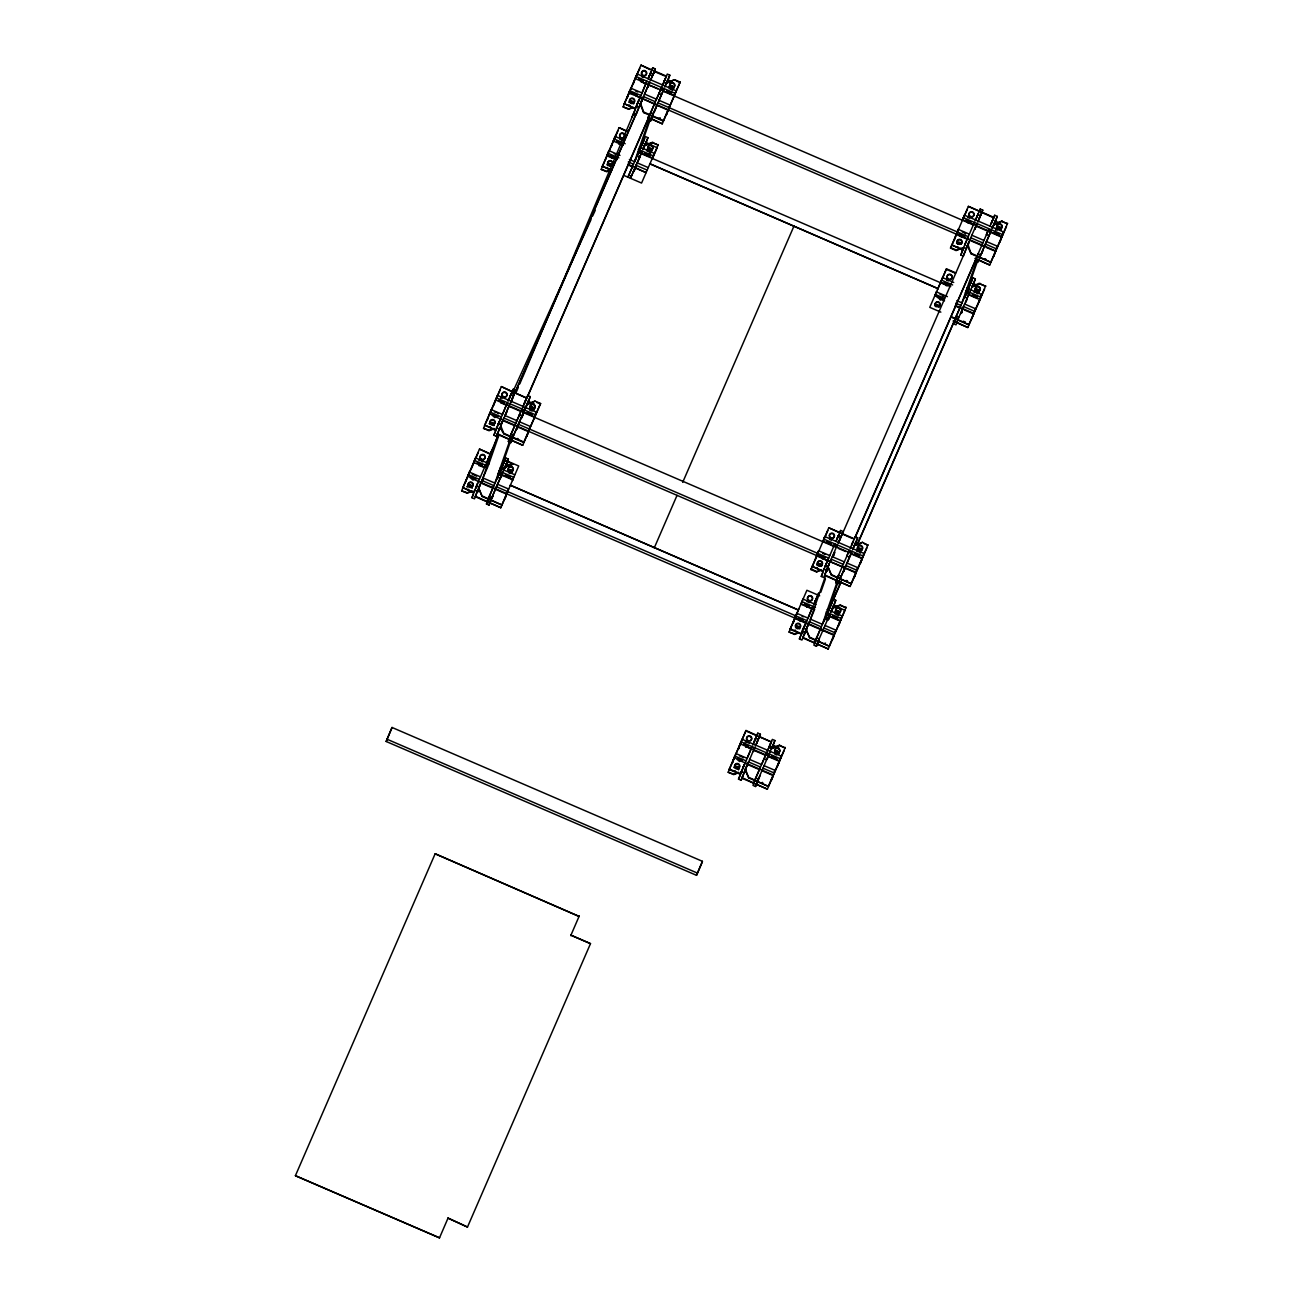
<?xml version="1.0" encoding="UTF-8"?>
<svg xmlns="http://www.w3.org/2000/svg" width="1303" height="1303" viewBox="0 0 1303 1303"><rect width="100%" height="100%" fill="white"/><g stroke="black" fill="none" stroke-linecap="round" stroke-linejoin="round"><path stroke-width="1.5" d="M467.858 475.644L473.103 480.172M489.749 413.149L494.879 417.628M612.41 158.38L607.442 154.21L608.908 150.627L619.984 155.415M745.853 760.773L734.762 756.001L734.403 757.059L739.648 761.587M815.466 607.442L801.834 601.563L801.084 603.68L812.958 608.794M816.004 558.27L817.714 553.384L817.16 554.361L822.584 558.401L856.022 572.326M862.325 558.352L864.019 553.466L824.799 536.559L822.975 541.185L862.195 558.107L856.934 570.307M944.463 298.338L935.228 294.348L934.854 295.406L940.18 299.397L944.528 300.798M505.059 467.24L506.639 463.249L505.743 465.432M744.355 772.174L744.795 771.409L741.977 777.647L767.386 789.162L741.798 778.135M833.154 606.628C835.858 599.999 830.255 613.827 832.943 606.954M970.181 284.103L971.077 281.953L969.171 286.627L972.071 279.868M473.038 479.081L506.72 493.609L501.818 504.978L482.208 496.524L478.641 488.446M479.097 465.806L479.178 464.796L485.53 467.582M494.912 416.602L528.595 431.13L523.708 442.499L504.082 434.029C496.622 425.544 504.945 417.53 500.596 425.788M500.987 403.311L501.052 402.301L534.784 416.895L529.344 429.013M477.875 491.882L477.924 490.514M499.766 429.387L500.043 427.482L496.41 436.342L493.853 435.235L507.372 402.643L502.355 414.647M612.622 157.647L617.117 159.585M618.583 144.03L623.29 145.366M629.87 90.754L627.069 98.148L628.779 93.262L634.496 95.168L629.333 91.715L629.691 90.656L640.783 95.445L639.675 98.572M634.496 95.168L668.178 109.696L663.276 121.065L643.666 112.595C639.675 99.484 640.424 104.696 640.066 104.566M739.567 760.496L773.249 775.024M745.723 747.303L745.707 746.212L779.422 760.805L774.161 773.005M795.644 615.782L795.286 616.84L800.531 621.384L801.312 620.668L834.132 634.822M800.449 620.293L801.247 620.765M822.34 557.798L822.405 558.889L823.187 558.173M940.033 298.859L940.115 299.951L940.88 299.218M952.623 284.95L941.417 280.129L940.668 282.23L950.718 286.562M969.285 234.133L958.21 229.344L956.744 232.928L961.989 237.455L962.77 236.739L995.59 250.893M961.923 236.364L962.705 236.837M968.943 222.504L967.917 222.976L968.048 222.08L1001.779 236.657L996.518 248.873M471.914 491.394L467.174 493.218L461.62 490.84L467.337 492.729L472.077 490.905M473.673 492.843L462.76 487.583L473.852 492.355L485.498 465.138L485.074 466.36M493.788 428.899L489.048 430.739L483.511 428.345L489.228 430.251L493.967 428.41M495.563 430.365L484.651 425.087L495.726 429.876L500.792 418.23M465.611 482.061L469.324 472.077L480.4 476.849M468.95 473.136L469.324 472.077M487.501 419.582L490.123 412.09L501.199 416.879M490.84 410.64L491.198 409.582L502.29 414.37M471.784 467.842L475.497 457.842L488.576 463.477M493.674 405.347L496.296 397.871L535.517 414.777L540.598 403.507L535.044 401.112L527.129 404.174L528.529 400.77L527.617 402.936M496.638 397.464L497.388 395.346L536.608 412.269L534.377 418.035M478.348 452.336L473.624 463.216M490.449 453.802L479.488 449.079L490.286 454.291M500.238 389.841L495.677 400.233M515.809 393.376L526.787 398.099L501.362 386.584L512.16 391.796M386.16 741.472L392.04 727.465L702.415 861.316L701.617 863.596L696.519 875.323L386.16 741.472L392.04 727.465M471.963 497.73L474.585 490.237L477.142 491.345L474.536 498.837L471.963 497.73L473.543 494.098M496.41 436.342L509.945 403.751L504.912 415.738M477.273 492.111L478.136 490.009M490.579 453.851L491.312 451.734L486.687 462.809M515.011 392.464L515.76 390.346L513.203 389.255L508.561 400.314M499.847 427.905L499.44 429.176M502.111 422.677L503.756 417.97L515.695 423.133M481.312 482.647L482.419 479.52M482.892 478.152L498.283 434.208M488.658 464.536L498.691 435.87M482.208 496.524L478.771 488.022L482.24 480.025M504.082 434.029L500.661 425.527L503.349 419.322M611.498 169.96L606.742 171.784L601.204 169.39L606.921 171.296L610.081 170.074M611.416 170.612L602.344 166.149L611.579 170.123M633.372 107.465L628.632 109.305L623.095 106.911L628.795 108.817L631.971 107.595M635.147 108.931L624.235 103.654L635.31 108.442L639.056 99.598L637.053 104.24L637.786 102.709M605.765 158.999L606.905 155.757L612.377 158.152M606.856 156.49L607.996 153.233M608.534 151.685L608.908 150.627M630.408 89.207L630.782 88.148L641.874 92.92M611.368 146.408L615.081 136.408L624.414 140.431M614.348 138.525L615.081 136.408M633.258 83.913L635.88 76.421L675.101 93.344L680.166 82.073L674.628 79.678L666.729 82.724L666.094 84.011L668.097 79.336L667.201 81.503M636.222 76.03L636.972 73.913L676.192 90.835L673.96 96.601M493.039 495.319L489.016 505.092L486.459 503.984L487.208 501.867M487.371 501.378L488.169 499.098M505.743 466.572L508.365 459.096L505.808 457.988L488.348 498.609L493.006 487.876M512.486 438.964L510.906 442.597L508.349 441.489L509.082 439.372M509.261 438.883L510.059 436.619M521.819 417.481L524.425 411.259L521.509 409.956L510.222 436.13L654.481 103.947M492.713 488.739L493.804 485.612L481.882 480.465M617.931 130.886L613.208 141.783M628.209 131.57L619.072 127.645L628.03 132.059M639.806 68.407L634.561 80.167M663.748 82.333L666.533 76.177L640.946 65.15L649.92 69.58M494.831 483.315L510.222 439.355M497.925 477.305L510.629 441.017M499.016 474.797L500.71 469.927M522.698 407.171L527.682 395.509L530.256 396.601L528.285 402.22M500.841 477.37L502.176 473.543L490.905 499.717L504.896 467.484C498.56 469.601 506.362 458.493 503.186 464.324M489.016 505.092L489.765 502.974M489.928 502.486L490.726 500.205M510.906 442.597L511.639 440.479M512.616 437.71L511.818 439.991L513.366 436.407M524.067 411.064L512.779 437.222L523.676 412.155M504.489 461.734L505.808 457.988M516.607 428.931L518.252 424.224L828.627 558.075L827.519 561.218M516.721 429.208L517.535 428.215M501.02 477.468L502.111 474.325M525.972 407.513L526.542 406.096L525.532 408.637M635.343 95.526L667.999 110.185M640.506 81.421L674.351 95.461L667.608 111.309M644.48 94.305L649.513 82.317L635.994 114.908L633.437 113.801L646.956 81.209L646.207 82.154M535.044 401.112L526.819 404.907M650.702 79.988L655.328 68.912L652.77 67.821L648.145 78.88M640.718 104.028L641.141 102.807M642.249 99.68L643.34 96.536L655.279 101.683M647.998 86.666L649.106 83.425M475.269 496.72L500.841 507.747L475.432 496.231L477.435 491.622M501.818 504.978L482.371 496.036M497.16 434.225L522.731 445.268L497.323 433.736M647.982 87.285L649.089 84.158M653.617 73.799L654.415 71.518M505.58 496.866L504.831 498.984L508.545 488.983L497.453 484.211M527.454 434.371L526.721 436.489L530.435 426.504L519.343 421.716M512.486 480.514L513.626 477.273L498.691 470.823M529.523 429.094L540.598 403.507M643.666 112.595L640.229 104.093L641.613 100.706L640.718 102.872M641.809 152.321L639.203 151.001L627.932 177.175L632.59 166.426M648.666 117.938L647.933 120.055L650.49 121.163L652.852 115.723M648.845 117.449L649.643 115.169M649.806 114.68L661.077 88.523L664.025 89.858M634.414 161.865L649.138 119.827M638.047 154.308L650.213 119.583M638.584 153.363L640.131 148.607M639.203 151.001L645.392 136.554L647.949 137.662L645.979 143.265M641.76 152.109L630.489 178.283L641.369 153.217M642.363 143.721L642.542 143.216M650.49 121.163L652.95 114.973M651.402 118.557L652.2 116.276M663.634 89.614L652.363 115.788L657.038 105.054M633.763 171.54L635.945 165.286L647.037 170.058M656.728 105.918L657.836 102.79L968.194 236.641L967.103 239.768M634.414 170.253L635.229 169.309M642.9 149.438L647.949 137.662M667.869 80.786L669.823 75.167L667.266 74.059L662.543 84.956M652.575 142.646L658.113 145.04L652.575 142.646L646.255 145.089M674.628 79.678L668.13 82.61M647.689 117.514L662.315 123.818L647.868 117.026M667.038 112.938L666.289 115.055L668.13 110.429M668.7 108.8L670.003 105.054L658.927 100.282M295.406 1175.697L439.502 1237.85L295.406 1175.697L435.153 853.774L579.086 916.416L435.153 853.774M652.07 159.08L654.301 153.314L639.366 146.881M657.152 147.809L646.239 142.532L644.904 145.61M662.315 123.818L680.166 82.073M654.269 547.879L677.039 495.368M467.484 1227.051L448.037 1218.11L467.484 1227.051L590.503 943.633L570.893 935.179L590.503 943.633M738.443 772.809L733.703 774.634L728.165 772.256L733.882 774.145L738.622 772.321M760.463 737.286L771.425 742.01L746.016 730.494L729.126 769.487L740.218 774.259M733.85 758.607L732.139 763.477L734.941 756.082M735.495 754.551L735.853 753.492L746.945 758.265M739.632 745.511L738.329 749.258L740.723 743.003M741.293 741.374L742.042 739.257L781.263 756.163L779.552 761.05M728.165 772.256L746.016 730.494M696.519 875.323L702.415 861.316M746.603 746.635L750.072 748.704M799.325 632.606L794.586 634.431L789.048 632.036L794.765 633.942L797.925 632.721M819.701 595.797L806.899 590.275L790.009 629.268L801.101 634.056M821.216 570.111L816.476 571.936L810.922 569.558L828.789 527.796L854.377 538.823M742.645 776.621L741.065 780.253L738.508 779.145L752.026 746.554L751.277 747.482M794.732 618.388L793.038 623.274L795.253 617.508M815.483 559.15L816.623 555.909L821.313 557.928M796.377 614.332L796.736 613.273L807.827 618.062M818.251 551.853L818.626 550.794L829.718 555.567M802.176 601.155L802.925 599.038L816.004 604.69M823.089 541.445L827.828 530.565M824.066 538.676L824.799 536.559M828.789 527.796L852.374 538.53M741.065 780.253L754.584 747.645L753.606 751.065M759.665 736.374L760.398 734.257L757.841 733.149L753.215 744.225M763.998 765.627L775.073 770.399L768.347 786.393L748.736 777.94L745.137 769.926L746.684 766.034L745.202 769.78L745.577 768.542M747.319 765.008L748.411 761.88L760.349 767.027L759.258 770.154M816.476 571.936L819.799 570.225M806.638 606.058L806.704 607.149L807.485 606.432M748.736 777.94L745.43 769.161M814.701 609.234L801.948 640.034L799.39 638.942L812.909 606.335L807.876 618.339M821.281 576.447L823.887 568.955L826.46 570.062L823.838 577.555L821.281 576.447L822.844 572.815M805.645 623.697L806.736 620.57L496.378 486.719M826.46 570.062L837.357 544.947C838.513 547.618 832.65 545.696 834.8 543.856L823.154 571.072L812.062 566.3L822.975 571.561M839.881 532.569L840.614 530.451L843.171 531.559L842.438 533.676M805.303 631.922C804.521 636.011 806.28 628.193 804.782 633.372M824.88 625.407L835.972 630.196L829.229 646.19L809.619 637.737L806.02 629.724L807.567 625.863L805.563 630.505L806.541 628.404M826.46 571.219L827.291 569.199L826.411 571.496M828.545 565.518C831.298 559.085 825.89 571.349 828.154 566.561M806.98 628.258L804.309 634.594M808.202 624.805L809.293 621.678L821.232 626.824L820.141 629.952M830.076 562.31L831.184 559.182L843.122 564.329M808.186 625.424L809.293 622.297M810.319 619.365L825.711 575.421M753.737 783.282L753.004 785.4L755.561 786.507L757.141 782.875M754.714 780.513L753.916 782.794L755.463 779.21M769.112 755.203L766.164 753.851L754.877 780.025L760.317 767.5M820.76 592.36L825.434 578.988M833.464 556.055L834.8 552.228M755.561 786.507L756.294 784.39M757.271 781.621L756.473 783.901L760.186 775.432M761.815 771.262L762.906 768.135L773.982 772.907L772.679 776.653M809.619 637.737L806.199 629.235L803.088 628.258L801.264 633.567L790.188 628.779M846.771 562.929L857.846 567.701L851.12 583.695L831.509 575.242L828.073 566.74C822.291 566.544 826.802 565.095 825.092 566.349M767.565 758.248L769.096 755.235M770.171 751.391L769.91 752.499M772.94 746.13L774.894 740.511L772.337 739.404L767.386 751.033M962.38 248.059L956.044 250.502L950.506 248.107L968.373 206.363L993.945 217.389M935.945 292.898L936.32 291.839L947.411 296.628M954.496 239.345L957.119 231.869M957.835 230.403L958.21 229.344M1001.893 236.918L1003.603 232.032L964.383 215.125L962.559 219.751L968.048 222.08M814.619 643.079L813.886 645.18L816.444 646.288L818.805 640.848M815.597 640.31L814.798 642.591L816.346 639.007M827.894 619.609L829.978 615.032L827.047 613.648L815.759 639.822L820.434 629.072M839.067 581.692L838.334 583.809L835.76 582.702L836.51 580.584M837.471 577.815L836.673 580.096L838.236 576.512M941.76 279.722L942.509 277.604L953.715 282.442M962.673 220.012L967.396 209.115M963.65 217.243L964.383 215.125M779.536 745.495L785.074 747.889L779.536 745.495L771.474 748.802L772.06 747.173M937.557 289.494L946.483 268.841L955.62 272.783M968.373 206.363L993.782 217.878M822.258 624.512L836.966 582.474M825.336 618.502L838.041 582.229M826.428 615.993L827.861 611.188M816.444 646.288L817.176 644.171M817.356 643.682L818.154 641.402M829.767 607.556L831.493 603.354L829.702 607.459M839.23 581.203L840.028 578.923M848.872 551.316L851.836 552.456L840.207 578.434L844.865 567.685M831.265 604.804L833.22 599.201L835.777 600.292L833.171 607.784M822.698 631.059L823.789 627.916L834.881 632.704L833.562 636.45M843.481 571.691L845.68 565.437L856.755 570.209L855.452 573.955M768.347 786.393L748.916 777.451M844.149 570.405L844.67 569.02L843.416 571.854M956.044 250.502L960.962 248.189M771.376 780.399L772.109 778.282M772.451 777.891L773.2 775.774M830.744 612.068L831.053 611.188M777.549 766.164L777.924 765.105M778.461 763.558L781.263 756.163M946.206 284.624L946.287 285.715L947.069 284.999M778.64 763.656L779.015 762.597M855.696 543.432L857.667 537.813L855.11 536.706M784.097 750.658L767.386 789.162M960.848 255.013L963.471 247.521L966.028 248.629L963.406 256.121L960.848 255.013L963.226 249.28M840.419 605.292L845.956 607.687L840.419 605.292L834.099 607.735M864.15 543.595L867.847 545.191L862.472 542.309L855.973 545.24M979.449 211.135L980.198 209.017L982.755 210.125L982.006 212.242M968.129 245.225L968.406 244.394M974.856 229.442L976.941 223.513L966.028 248.629M802.681 637.916L828.268 648.959L802.86 637.428L804.863 632.835M829.229 646.19L809.798 637.248M824.571 575.437L850.159 586.464L824.75 574.949L826.737 570.339M851.12 583.695L831.672 574.753M832.259 640.18L832.992 638.079M854.882 575.584L854.133 577.701L855.973 573.076M833.35 637.672L834.083 635.555M838.432 625.961L838.806 624.903M839.344 623.355L842.145 615.961L827.21 609.511M860.68 562.407L860.322 563.466L861.772 559.899M861.234 560.86L864.019 553.466M839.523 623.453L839.898 622.394M840.435 620.847L842.145 615.961M844.995 610.456L834.083 605.178L832.096 610.423M866.87 547.96L850.159 586.464M996.111 250.013L990.703 262.261L971.093 253.808L967.917 244.41M954.203 321.629L953.47 323.747L956.027 324.854L956.76 322.737M954.382 321.141L955.18 318.877M955.343 318.388L966.614 292.214L969.562 293.55L967.005 298.11L964.448 297.019M976.094 259.15L975.344 261.268L977.901 262.359L978.651 260.258M976.256 258.662L977.055 256.382M959.708 308.518L960.816 305.391L955.702 303.176M981.599 246.023L982.69 242.895L970.751 237.749M961.826 303.078L976.55 261.04M964.92 297.068L977.625 260.779M966.012 294.559L967.917 289.201M956.939 322.248L957.738 319.968M969.351 285.65L969.595 285.259M978.814 259.769L984.449 246.251M979.791 257L991.111 231.038M970.833 283.37L972.804 277.767L975.361 278.858L973.406 284.477M993.375 219.018L994.694 215.272L997.251 216.379L995.28 221.982M984.156 247.13L985.247 244.003L996.339 248.775L997.43 246.267L986.338 241.495M961.842 311.466L962.151 310.57L961.549 313.029M970.637 289.738L970.214 290.96M992.202 228.155L997.251 216.379M972.054 287.002L973.634 283.028L972.738 285.194M992.202 228.53L995.525 220.533L994.629 222.715M980.003 283.859L985.54 286.253L980.003 283.859L972.087 286.904C969.986 288.875 978.911 282.214 980.165 283.37M1001.877 221.363L1007.414 223.758L1001.877 221.363L993.521 225.175L994.401 223.041M953.226 321.222L967.852 327.525L953.405 320.733M950.995 317.069L968.813 324.756L951.157 316.58M975.116 258.727L989.726 265.03L975.279 258.238M990.703 262.261L971.256 253.319M971.826 318.746L972.575 316.629M972.918 316.238L975.54 308.762L964.464 303.974M994.45 254.15L993.717 256.268L997.43 246.267M978.016 304.527L978.39 303.469M978.928 301.921L981.729 294.527L966.777 288.077M1000.264 240.974L999.89 242.032L1001.355 238.465M1000.802 239.426L1003.603 232.032M979.107 302.003L979.465 300.96M980.019 299.413L981.729 294.527M984.563 289.005L967.852 327.525M1006.453 226.527L989.726 265.03M478.706 488.283L479.097 487.257L476.572 486.084L475.579 488.202L477.582 483.527L476.377 486.524M477.419 491.882L478.266 489.993L477.37 492.176M650.963 72.202L649.041 76.616L649.936 74.483M502.144 466.604L502.6 465.774M501.378 469.145L501.72 468.331M525.809 407.758L525.712 408.116M640.946 147.711L641.304 146.897M664.807 87.138L666.989 81.828M806.329 621.922L802.99 629.398L803.756 627.851M827.568 568.743L826.672 570.893L827.568 568.711M805.612 631.434L804.521 633.991M761.88 763.916L770.61 743.557L768.819 747.678M771.441 748.899L773.168 744.664L772.272 746.847M964.725 245.029L965.165 244.019M852.488 543.042C855.126 536.803 850.224 548.074 851.901 544.491M828.789 610.358L829.148 609.527M854.198 546.201L852.651 549.785M832.047 609.136L832.682 607.849L840.582 604.804M964.676 296.889L969.432 285.748M993.782 224.767L1002.056 220.875M641.874 144.828L643.666 140.708L642.754 142.89M768.917 747.71L771.604 741.521M829.946 607.279L829.49 608.029L829.93 606.612M991.257 223.562L992.967 219.425L991.176 223.546M650.832 72.545L650.148 74.157M524.36 403.311C523.073 406.552 527.65 395.575 525.06 401.845M502.29 466.262L502.665 465.155M513.17 463.607L504.929 467.533L505.531 465.757M742.824 768.151L745.446 762.125M740.641 773.966L738.508 779.145M978.064 214.213C979.384 210.891 974.758 221.95 977.348 215.679M805.205 632.15L806.964 628.062M851.592 544.98L852.374 543.432M854.149 546.087L855.941 541.967L853.921 546.641L854.459 545.599M758.883 778.689L759.291 777.663L758.932 778.461M971.843 287.132L972.527 285.52M508.105 401.194L513.203 389.255M510.662 402.301L515.76 390.346M488.69 458.07L489.586 455.936L486.214 463.673L488.772 464.78M498.593 434.257L490.742 452.923L492.045 450.072M515.858 393.197L518.203 387.61M519.783 383.88L522.128 378.277M522.65 377.284L633.323 114.127L632.02 116.993M648.357 78.131L652.77 67.821M650.23 80.851L655.328 68.912M836.2 540.778L838.888 534.621L837.992 536.787M752.759 745.088L757.841 733.149M838.073 543.498L841.445 535.712L840.549 537.895M813.642 604.885L818.724 592.946L814.098 604.006M975.1 220.956L977.836 214.458L980.393 215.565L977.869 222.161M755.317 746.196L758.037 739.697C755.317 735.071 753.101 745.625 755.007 739.811M981.631 253.678L982.999 250.42M652.852 115.43L652.217 116.993L653.064 115.104M644.545 145.871L646.223 141.815L644.203 146.49L644.806 145.187L652.754 142.157M967.771 245.029L967.021 246.544L968.015 244.475M498.365 423.54C495.629 430.104 501.346 416.569 498.577 423.214M512.91 397.024C510.173 403.588 515.89 390.053 513.121 396.682M488.478 458.395L487.583 460.545L488.983 457.206M652.494 75.574C649.757 82.154 655.474 68.619 652.705 75.248M479.243 486.801L480.156 484.618L478.934 487.631M664.644 80.395C667.169 74.743 661.908 86.096 664.53 80.786M527.406 403.262L525.06 409.061M491.866 498.43L492.762 496.248L491.915 498.137M825.988 564.411L826.9 562.244L825.679 565.241M837.78 537.113L836.884 539.263L838.285 535.924L840.81 536.999L839.441 540.354L840.337 538.22M965.1 243.905L965.1 244.198M965.572 242.977C968.145 236.918 963.699 247.098 964.823 244.687M743.231 767.109L744.127 764.942L740.381 773.77L729.305 768.998M755.219 739.485L756.115 737.319L755.528 738.622M804.114 626.906L805.01 624.723L803.788 627.737M802.013 632.606L801.117 634.74L801.964 632.883M815.89 599.608C813.153 606.172 818.87 592.637 816.101 599.282M968.129 244.084L969.025 241.902L967.396 245.778L971.093 253.808M830.125 606.758L829.702 607.849M499.668 428.459L499.293 429.404M525.158 408.539L530.256 396.601M834.441 544.849L837.047 545.843M484.472 425.576L501.362 386.584M624.056 104.142L640.946 65.15M483.511 428.345L488.234 417.465M489.325 414.957L494.586 402.741M623.095 106.911L627.981 95.542M628.909 93.523L634.17 81.307M462.598 488.071L479.488 449.079M602.181 166.637L619.072 127.645M461.62 490.84L466.523 479.471M467.435 477.435L472.533 465.725M601.204 169.39L606.107 158.021M607.019 156.002L612.28 143.802M638.03 102.171L640.376 96.78M641.923 93.213L646.239 82.268M493.853 435.235L495.433 431.619M633.437 113.801L635.001 110.185M511.118 401.422L642.933 97.888M505.873 414.142L507.323 410.787M510.939 402.399L512.551 398.685M514.962 393.115L636.792 112.563M640.017 105.136L641.63 101.422M648.145 86.91L649.562 83.245M477.142 491.345L488.055 466.23L474.406 460.35M481.1 483.283L482.664 479.699M656.028 100.364L663.813 82.431L666.354 83.555M508.349 441.489L509.929 437.873M527.715 396.405L649.529 115.853M665.1 86.047L669.823 75.167M658.585 101.471L663.243 90.721M516.314 429.746L517.861 426.162M521.265 418.23L522.731 414.875M527.21 404.549L528.546 401.487L534.083 403.881M654.334 111.879L655.898 108.296M666.778 83.115L668.113 80.053L671.811 81.649M521.395 418.442L522.959 414.859M496.72 479.406L505.059 460.106M634.756 161.556L636.483 157.484M637.835 154.878L641.939 144.91L644.48 146.05L642.916 149.633M642.477 143.77L644.643 138.672M486.459 503.984L488.039 500.352M503.642 469.976L508.365 459.096M500.645 477.908L502.209 474.325M504.489 469.064L506.655 463.982L512.193 466.36M633.405 172.094L634.952 168.51M638.665 160.041L640.229 156.474M522.731 445.268L529.279 430.104M507.633 491.589L518.708 465.985L504.44 459.845M653.389 155.92L658.292 144.552M500.841 507.747L508.186 490.759M652.38 158.803L657.315 147.32M682.691 482.354L794.032 225.956M439.502 1237.85L448.037 1218.11M570.73 935.668L579.265 915.928M817.16 554.361L818.626 550.794M810.922 569.558L815.662 558.678M950.506 248.107L955.588 236.837M946.483 268.841L929.772 307.345L940.847 312.134M789.048 632.036L798.772 609.104M835.989 541.527L840.614 530.451M974.383 222.406L962.738 249.639L951.646 244.866L962.559 250.127M975.572 220.093L980.198 209.017M838.546 542.634L843.171 531.559M978.13 221.184L982.755 210.125M832.747 556.625L834.474 552.553M841.575 535.761L968.601 243.645M974.823 229.328L976.403 225.256M826.2 572.115L827.763 568.483M832.959 556.544L834.474 553.042M746.994 758.541L750.886 749.6M799.39 638.942L801.752 633.502M755.773 745.332L760.398 734.257M753.248 751.668L754.812 748.085M848.53 552.26L837.65 577.327L838.383 575.209L840.94 576.317M850.093 548.677L976.941 256.642M988.114 230.826L977.234 255.893L977.967 253.776L980.524 254.883M989.971 226.152L994.694 215.272M855.126 537.602L976.142 258.922M835.76 582.702L837.34 579.069M852.944 548.693L857.667 537.813M846.429 564.101L851.087 553.368M854.621 545.762L855.957 542.699L859.654 544.279M986.013 242.667L990.671 231.934M994.205 224.328L995.541 221.249L999.238 222.846M833.22 599.201L827.91 611.058M972.804 277.767L967.917 289.217M823.757 621.401L841.298 581.089M857.439 543.937L960.018 307.638M823.952 621.58L830.825 605.667M833.252 600.097L841.315 581.513M857.455 544.361L955.066 319.561M965.262 296.074L968.732 288.093M774.894 740.511L757.434 781.132L758.183 779.015L755.626 777.907M829.213 615.847L818.317 640.913L819.066 638.812L816.509 637.704M830.76 612.28L835.777 600.292M968.78 294.413L957.9 319.479L958.65 317.362L956.093 316.271M970.344 290.83L975.361 278.858M771.865 748.459L773.184 745.397L778.738 747.775M827.454 620.407L829.017 616.824M960.653 313.779L962.2 310.212M972.315 286.807L973.65 283.745L977.348 285.341M827.714 620.342L829.262 616.759M965.735 302.491L967.298 298.908M856.755 570.209L857.846 567.701M868.01 544.703L863.107 556.072L823.708 539.067M1002.691 234.638L1007.594 223.269M773.982 772.907L775.073 770.399M834.881 632.704L835.972 630.196M975.54 308.762L974.449 311.27L963.373 306.482L961.565 312.997M780.35 758.769L785.237 747.401M835.06 632.802L840.305 620.586L825.727 614.299M841.233 618.567L846.136 607.198M968.813 324.756L974.237 312.492M974.628 311.352L979.889 299.153L965.295 292.866M985.703 285.764L980.817 297.133L965.686 290.585M828.268 648.959L845.158 609.967M510.874 394.728C507.274 405.217 511.867 386.877 513.398 395.803M803.625 628.127L803.984 627.297M499.554 428.72L500.091 427.628M476.181 486.882L475.774 487.811M502.437 466.034L502.958 464.682M505.222 466.621L504.815 467.533M831.509 575.242L827.91 567.228L828.431 565.925M827.03 570.062L827.454 568.678M745.267 769.405L744.664 770.724L745.153 769.91M498.397 423.736L501.02 424.697M524.523 403.197L524.832 402.187M851.934 544.41L852.26 543.4M854.491 545.501L862.472 542.309M771.734 748.199L779.699 745.007M481.442 482.778L482.892 479.585M808.137 625.587L809.586 622.394M991.062 230.826L988.505 229.719L986.322 234.524L988.879 235.631M848.921 551.153L846.755 555.958L849.312 557.065M829.604 614.755L827.421 619.544L824.864 618.453M768.721 754.958L766.539 759.763L763.981 758.655M512.991 391.568L590.976 219.702M592.637 216.005L595.162 210.483M672.495 90.591L671.582 89.614M965.604 233.888L964.692 232.911M505.092 467.142L512.991 464.08M961.728 236.869L956.207 234.475M472.272 474.422L474.031 474.829M800.254 620.798L796.296 619.072M991.958 221.999L991.583 222.829M967.608 217.471L969.709 218.122M973.862 292.1L975.361 292.491M494.423 411.927L495.922 412.334M478.722 460.187L480.221 460.594M646.842 150.953L649.155 151.816M649.431 152.874L650.734 153.005L649.692 152.109M939.952 294.25L942.248 295.113M942.525 296.188L943.844 296.302L942.802 295.406M856.56 551.104L858.27 551.69M834.686 613.599L838.578 615.635M739.485 755.903L741.179 756.489M669.237 88.604L671.029 89.321M997.235 230.012L995.59 230.045M962.347 231.901L964.139 232.634M946.63 280.161L948.437 280.894M502.095 398.099L500.45 398.148M529.653 410.038L531.999 411.048M822.763 553.335L825.108 554.361M807.062 601.595L809.407 602.605M746.749 742.01L745.104 742.058M641.679 76.665L643.438 77.48M635.506 90.901L637.721 91.992M619.805 139.16L621.564 139.975M829.522 539.312L831.281 540.126M499.619 472.435L502.176 473.543M774.894 754.144L776.653 754.958M653.569 71.16L664.53 75.883M676.306 80.965L680.003 82.561M650.409 73.261L652.966 74.352M963.292 217.634L1002.512 234.556M635.131 78.538L640.669 80.9M641.353 81.796L657.771 88.865M663.097 91.161L973.471 225.012M976.077 226.136L1001.6 237.146M658.911 93.311L661.468 94.419M644.431 94.028L656.37 99.175M971.843 235.24L983.781 240.387M668.358 109.973L956.435 234.198M962.591 237.227L966.24 238.791M969.839 240.355L982.657 245.876M986.306 247.456L993.603 250.599M636.059 106.325L638.617 107.416M650.555 112.579L653.112 113.67M643.845 112.107L663.455 120.576M950.685 247.635L956.223 250.013M946.32 269.33L955.457 273.272M973.488 284.233L977.185 285.829M613.99 138.916L625.196 143.753M638.275 149.389L653.21 155.839M613.257 141.033L618.746 143.363M637.884 151.653L652.477 157.94L641.565 183.055L623.746 175.368M637.704 152.142L947.867 285.894M970.605 295.7L977.901 298.859M637.02 155.806L639.578 156.914M629.365 159.455L634.48 161.67M637.037 162.777L648.128 167.55M956.793 300.667L961.907 302.866M607.817 153.151L618.892 157.924M628.274 161.979L633.388 164.178M628.062 164.308L646.125 172.664L635.18 167.94M955.474 305.521L973.716 313.388M627.883 164.797L631.532 166.377M955.311 306.01L960.783 308.371M964.415 309.935L971.712 313.078M628.665 175.058L631.222 176.166M536.722 402.399L540.419 403.995M495.547 399.972L500.238 402.008M501.785 403.23L505.417 404.793M509.066 406.373L520.011 411.096M523.513 412.595L834.669 546.788M838.318 548.368L845.614 551.511M851.087 553.873L862.032 558.596M519.327 414.761L521.884 415.852M504.847 415.462L516.786 420.608M832.275 556.674L844.197 561.821M528.79 431.407L816.851 555.648M502.893 420.608L513.838 425.315M517.486 426.895L528.432 431.619M823.024 558.661L855.843 572.815M496.476 427.759L499.033 428.866M510.971 434.013L513.529 435.104M504.261 433.557L523.871 442.01M811.101 569.069L816.639 571.447M506.053 461.099L513.187 464.177M506.492 464.471L510.173 466.051M499.782 468.314L514.718 474.748M826.118 612.035L841.054 618.469M473.673 462.467L479.178 464.796M498.3 473.087L512.893 479.39M479.895 465.708L483.543 467.288M498.137 473.575L512.796 479.895M800.856 604.136L812.779 609.283M825.548 614.788L840.142 621.075M825.646 617.443L829.294 619.023M497.453 477.24L500.01 478.348M482.973 477.957L494.896 483.104M810.385 619.153L822.323 624.3M468.233 474.585L479.325 479.357M506.9 493.902L794.96 618.127M481.019 483.087L491.948 487.811M495.596 489.374L506.541 494.098M801.133 621.156L833.969 635.31M489.081 496.492L491.638 497.599M802.013 631.45L804.57 632.558M745.853 730.983L756.815 735.706M773.021 745.886L776.718 747.466M769.242 746.961L771.799 748.069M780.171 758.688L740.951 741.765L740.202 743.883L745.707 746.212M753.72 750.267L764.666 754.991M768.314 756.571L779.259 761.294M749.502 759.372L761.441 764.519M747.547 764.503L758.493 769.226M762.141 770.79L773.086 775.513M741.13 771.653L743.687 772.76M386.958 739.192L697.317 873.043M614.234 153.64L615.847 154.487M508.968 472.973L510.124 473.543M802.078 616.27L803.218 616.84M474.65 475.074L476.605 476.165M747.368 742.254L749.323 743.361M976.566 293.028L977.918 293.843M497.143 412.856L498.479 413.686M481.426 461.115L482.778 461.946M741.782 756.766L743.329 757.792M859.426 552.26L860.452 553.156M774.666 751.684A2.557 2.508 19.3 0 1 778.722 754.095M735.234 771.018A2.557 2.508 19.3 0 1 734.664 770.676M734.224 767.141A2.557 2.508 19.3 0 1 738.589 769.715M762.809 782.81A2.557 2.508 19.3 0 1 762.336 782.337M734.061 767.63A2.557 2.508 19.3 0 1 738.589 769.584M774.845 751.196A2.557 2.508 19.3 0 1 778.901 753.606M747.466 740.772A2.557 2.508 19.3 0 1 747.173 737.075A2.557 2.508 19.3 0 1 750.935 737.156A2.557 2.508 19.3 0 1 750.561 740.837M734.99 767.923A2.557 2.508 19.3 0 1 736.504 763.965A2.557 2.508 19.3 0 1 739.518 767.027A2.557 2.508 19.3 0 1 735.462 768.395M529.539 408.23A2.557 2.508 19.3 0 1 534.083 409.533M490.579 427.107A2.557 2.508 19.3 0 1 490.009 426.765M489.244 423.801A2.557 2.508 19.3 0 1 494.114 425.185M529.718 407.741A2.557 2.508 19.3 0 1 534.246 409.696M518.154 438.899A2.557 2.508 19.3 0 1 517.682 438.427M489.407 423.719A2.557 2.508 19.3 0 1 493.935 425.674M502.811 396.861A2.557 2.508 19.3 0 1 503.219 392.659A2.557 2.508 19.3 0 1 506.932 394.842A2.557 2.508 19.3 0 1 503.381 397.203M490.351 424.012A2.557 2.508 19.3 0 1 491.85 420.071A2.557 2.508 19.3 0 1 494.863 423.133A2.557 2.508 19.3 0 1 490.808 424.485M530.484 408.523A2.557 2.508 19.3 0 1 531.982 404.582A2.557 2.508 19.3 0 1 534.996 407.644A2.557 2.508 19.3 0 1 530.94 408.995M630.163 105.673A2.557 2.508 19.3 0 1 629.121 104.859M628.828 102.367A2.557 2.508 19.3 0 1 633.681 103.751M669.123 86.796A2.557 2.508 19.3 0 1 673.651 88.099M668.96 86.878A2.557 2.508 19.3 0 1 673.814 88.262M630.049 101.52A2.557 2.508 19.3 0 1 633.519 103.588M660.246 117.856A2.557 2.508 19.3 0 1 658.943 117.987M629.593 102.009A2.557 2.508 19.3 0 1 632.102 98.588A2.557 2.508 19.3 0 1 634.219 102.302A2.557 2.508 19.3 0 1 629.919 102.579M671.094 87.904A2.557 2.508 19.3 0 1 670.084 84.027A2.557 2.508 19.3 0 1 674.14 84.109A2.557 2.508 19.3 0 1 673.048 87.953M817.437 567.978A2.557 2.508 19.3 0 1 816.965 567.505M816.655 564.997A2.557 2.508 19.3 0 1 821.525 566.398M858.009 548.677A2.557 2.508 19.3 0 1 861.495 550.729M857.13 548.954A2.557 2.508 19.3 0 1 861.674 550.241M817.877 564.15A2.557 2.508 19.3 0 1 821.362 566.219M847.455 580.649A2.557 2.508 19.3 0 1 846.136 580.454M829.278 535.728A2.557 2.508 19.3 0 1 832.992 533.904A2.557 2.508 19.3 0 1 833.497 537.992A2.557 2.508 19.3 0 1 829.441 537.031M817.437 564.639A2.557 2.508 19.3 0 1 818.854 561.398A2.557 2.508 19.3 0 1 822.16 562.815A2.557 2.508 19.3 0 1 820.76 566.072M819.44 566.219A2.557 2.508 19.3 0 1 817.763 565.225M857.569 549.166A2.557 2.508 19.3 0 1 858.986 545.908A2.557 2.508 19.3 0 1 862.293 547.325A2.557 2.508 19.3 0 1 860.892 550.583M858.938 550.55A2.557 2.508 19.3 0 1 857.895 549.736M1001.062 229.963A2.557 2.508 19.3 0 0 996.209 228.562A2.557 2.508 19.3 0 1 999.401 226.673A2.557 2.508 19.3 0 1 1001.062 230.094M958.226 247.065A2.557 2.508 19.3 0 1 957.591 246.886M956.581 243.009A2.557 2.508 19.3 0 1 961.109 244.296M985.72 259.02A2.557 2.508 19.3 0 1 985.149 258.678M956.891 243.042A2.557 2.508 19.3 0 1 960.783 244.15M970.377 216.982A2.557 2.508 19.3 0 1 969.367 213.106A2.557 2.508 19.3 0 1 973.422 213.187A2.557 2.508 19.3 0 1 972.331 217.015M997.935 228.774A2.557 2.508 19.3 0 1 998.359 224.556A2.557 2.508 19.3 0 1 1002.056 226.755A2.557 2.508 19.3 0 1 998.521 229.116M957.803 244.264A2.557 2.508 19.3 0 1 957.526 240.566A2.557 2.508 19.3 0 1 961.272 240.632A2.557 2.508 19.3 0 1 960.914 244.329M795.547 630.457A2.557 2.508 19.3 0 1 795.091 629.984M795.596 626.466A2.557 2.508 19.3 0 1 799.651 628.877M836.135 611.156A2.557 2.508 19.3 0 1 839.621 613.224M834.914 612.003A2.557 2.508 19.3 0 1 839.784 612.736M825.565 643.128A2.557 2.508 19.3 0 1 824.897 643.128M795.416 626.955A2.557 2.508 19.3 0 1 799.309 628.079M795.4 625.847A2.557 2.508 19.3 0 1 798.055 623.714A2.557 2.508 19.3 0 1 800.465 626.173A2.557 2.508 19.3 0 1 798.234 628.714M797.566 628.714A2.557 2.508 19.3 0 1 795.563 627.134M835.695 611.644A2.557 2.508 19.3 0 1 837.096 608.387A2.557 2.508 19.3 0 1 840.419 609.82A2.557 2.508 19.3 0 1 839.002 613.078M837.047 613.029A2.557 2.508 19.3 0 1 836.021 612.215M975.133 290.032A2.557 2.508 19.3 0 1 979.188 292.442M934.691 305.488A2.557 2.508 19.3 0 1 939.235 306.791M974.823 289.999A2.557 2.508 19.3 0 1 979.367 291.302M965.148 321.694A2.557 2.508 19.3 0 1 963.259 321.157M935 305.521A2.557 2.508 19.3 0 1 938.893 306.645M948.503 279.461A2.557 2.508 19.3 0 1 947.493 275.584A2.557 2.508 19.3 0 1 951.532 275.682A2.557 2.508 19.3 0 1 950.441 279.51M976.061 291.253A2.557 2.508 19.3 0 1 976.484 287.051A2.557 2.508 19.3 0 1 980.182 289.233A2.557 2.508 19.3 0 1 976.631 291.595M935.929 306.742A2.557 2.508 19.3 0 1 935.635 303.045A2.557 2.508 19.3 0 1 939.398 303.127A2.557 2.508 19.3 0 1 939.023 306.808M512.193 472.012A2.557 2.508 19.3 0 0 507.665 470.725A2.557 2.508 19.3 0 1 512.356 472.191M468.705 489.602A2.557 2.508 19.3 0 1 468.135 489.26M467.174 486.915A2.557 2.508 19.3 0 1 470.057 484.814A2.557 2.508 19.3 0 1 472.223 487.68M467.191 486.768A2.557 2.508 19.3 0 1 472.061 488.169M480.921 459.356A2.557 2.508 19.3 0 1 481.344 455.138A2.557 2.508 19.3 0 1 485.042 457.337A2.557 2.508 19.3 0 1 481.491 459.698M607.703 167.826A2.557 2.508 19.3 0 1 607.247 167.354M606.937 164.846A2.557 2.508 19.3 0 1 611.807 166.247M648.291 148.509A2.557 2.508 19.3 0 1 651.777 150.578M647.07 149.356A2.557 2.508 19.3 0 1 651.94 150.757M607.573 164.325A2.557 2.508 19.3 0 1 611.644 166.067M619.544 135.577A2.557 2.508 19.3 0 1 623.078 133.655A2.557 2.508 19.3 0 1 624.088 137.532M623.6 137.988A2.557 2.508 19.3 0 1 619.544 136.229M647.852 148.998A2.557 2.508 19.3 0 1 649.269 145.757A2.557 2.508 19.3 0 1 652.575 147.174A2.557 2.508 19.3 0 1 651.158 150.431M649.855 150.578A2.557 2.508 19.3 0 1 648.177 149.584M756.668 743.052L758.672 738.41L756.668 743.052M979.025 218.92L981.029 214.278L979.025 218.92M510.353 485.237L798.381 610.016L510.353 485.237M649.936 163.803L937.948 288.582L649.936 163.803M638.828 78.783L643.389 80.884L638.828 78.783M632.639 93.018L637.216 95.119L632.639 93.018M666.957 90.917L671.534 93.018L666.957 90.917M616.938 141.278L621.515 143.379L616.938 141.278M610.765 155.497L615.325 157.598L610.765 155.497M645.083 153.412L649.643 155.513L645.083 153.412M499.244 400.216L503.805 402.318L499.244 400.216M493.055 414.452L497.632 416.553L493.055 414.452M527.373 412.351L531.95 414.452L527.373 412.351M477.354 462.712L481.931 464.813L477.354 462.712M471.181 476.931L475.742 479.048L471.181 476.931M505.499 474.846L510.059 476.947L505.499 474.846M966.24 219.995L970.816 222.096L966.24 219.995M960.067 234.214L964.627 236.315L960.067 234.214M994.384 232.129L998.945 234.231L994.384 232.129M944.366 282.474L948.926 284.575L944.366 282.474M938.176 296.709L942.753 298.81L938.176 296.709M972.494 294.608L977.071 296.709L972.494 294.608M826.656 541.429L831.233 543.53L826.656 541.429M820.483 555.648L825.06 557.765L820.483 555.648M854.801 553.563L859.361 555.664L854.801 553.563M804.782 603.908L809.342 606.009L804.782 603.908M798.592 618.143L803.169 620.244L798.592 618.143M832.91 616.042L837.487 618.143L832.91 616.042M743.899 744.127L748.459 746.228L743.899 744.127M737.71 758.346L742.287 760.463L737.71 758.346M772.027 756.261L776.604 758.362L772.027 756.261M775.301 751.945A2.557 2.508 19.3 0 0 779.683 751.473A2.557 2.508 19.3 0 0 777.028 747.955A2.557 2.508 19.3 0 0 775.301 751.945M735.169 767.434A2.557 2.508 19.3 0 0 739.55 766.962A2.557 2.508 19.3 0 0 736.895 763.444A2.557 2.508 19.3 0 0 735.169 767.434M775.122 752.434A2.557 2.508 19.3 0 0 779.52 751.961A2.557 2.508 19.3 0 0 776.865 748.443A2.557 2.508 19.3 0 0 775.122 752.434M747.156 739.811A2.557 2.508 19.3 0 0 751.554 739.338A2.557 2.508 19.3 0 0 748.899 735.82A2.557 2.508 19.3 0 0 747.156 739.811M530.647 408.034A2.557 2.508 19.3 0 0 535.028 407.562A2.557 2.508 19.3 0 0 532.373 404.06A2.557 2.508 19.3 0 0 530.647 408.034M490.514 423.524A2.557 2.508 19.3 0 0 494.896 423.052A2.557 2.508 19.3 0 0 492.241 419.533A2.557 2.508 19.3 0 0 490.514 423.524M502.518 395.9A2.557 2.508 19.3 0 0 506.9 395.428A2.557 2.508 19.3 0 0 504.245 391.926A2.557 2.508 19.3 0 0 502.518 395.9M641.923 74.955A2.557 2.508 19.3 0 0 646.304 74.483A2.557 2.508 19.3 0 0 643.649 70.965A2.557 2.508 19.3 0 0 641.923 74.955M670.231 86.601A2.557 2.508 19.3 0 0 674.612 86.128A2.557 2.508 19.3 0 0 671.957 82.61A2.557 2.508 19.3 0 0 670.231 86.601M630.098 102.09A2.557 2.508 19.3 0 0 634.48 101.618A2.557 2.508 19.3 0 0 631.825 98.1A2.557 2.508 19.3 0 0 630.098 102.09M642.086 74.466A2.557 2.508 19.3 0 0 646.467 73.994A2.557 2.508 19.3 0 0 643.829 70.476A2.557 2.508 19.3 0 0 642.086 74.466M858.074 549.247A2.557 2.508 19.3 0 0 862.456 548.775A2.557 2.508 19.3 0 0 859.801 545.257A2.557 2.508 19.3 0 0 858.074 549.247M817.942 564.736A2.557 2.508 19.3 0 0 822.323 564.264A2.557 2.508 19.3 0 0 819.668 560.746A2.557 2.508 19.3 0 0 817.942 564.736M829.93 537.113A2.557 2.508 19.3 0 0 834.311 536.641A2.557 2.508 19.3 0 0 831.656 533.122A2.557 2.508 19.3 0 0 829.93 537.113M997.642 227.813A2.557 2.508 19.3 0 0 1002.023 227.325A2.557 2.508 19.3 0 0 999.385 223.823A2.557 2.508 19.3 0 0 997.642 227.813M957.51 243.303A2.557 2.508 19.3 0 0 961.891 242.814A2.557 2.508 19.3 0 0 959.252 239.312A2.557 2.508 19.3 0 0 957.51 243.303M969.513 215.679A2.557 2.508 19.3 0 0 973.895 215.19A2.557 2.508 19.3 0 0 971.24 211.689A2.557 2.508 19.3 0 0 969.513 215.679M807.876 600.08A2.557 2.508 19.3 0 0 812.258 599.608A2.557 2.508 19.3 0 0 809.603 596.106A2.557 2.508 19.3 0 0 807.876 600.08M836.184 611.726A2.557 2.508 19.3 0 0 840.565 611.254A2.557 2.508 19.3 0 0 837.91 607.752A2.557 2.508 19.3 0 0 836.184 611.726M796.052 627.215A2.557 2.508 19.3 0 0 800.433 626.743A2.557 2.508 19.3 0 0 797.778 623.241A2.557 2.508 19.3 0 0 796.052 627.215M808.055 599.592A2.557 2.508 19.3 0 0 812.437 599.119A2.557 2.508 19.3 0 0 809.782 595.618A2.557 2.508 19.3 0 0 808.055 599.592M975.768 290.292A2.557 2.508 19.3 0 0 980.149 289.82A2.557 2.508 19.3 0 0 977.494 286.318A2.557 2.508 19.3 0 0 975.768 290.292M935.635 305.782A2.557 2.508 19.3 0 0 940.017 305.309A2.557 2.508 19.3 0 0 937.362 301.791A2.557 2.508 19.3 0 0 935.635 305.782M947.623 278.158A2.557 2.508 19.3 0 0 952.004 277.686A2.557 2.508 19.3 0 0 949.366 274.167A2.557 2.508 19.3 0 0 947.623 278.158M508.773 470.53A2.557 2.508 19.3 0 0 513.154 470.057A2.557 2.508 19.3 0 0 510.499 466.539A2.557 2.508 19.3 0 0 508.773 470.53M468.461 486.508A2.557 2.508 19.3 0 0 472.842 486.035A2.557 2.508 19.3 0 0 470.188 482.517A2.557 2.508 19.3 0 0 468.461 486.508M468.64 486.019A2.557 2.508 19.3 0 0 473.022 485.547A2.557 2.508 19.3 0 0 470.367 482.029A2.557 2.508 19.3 0 0 468.64 486.019M508.593 471.018A2.557 2.508 19.3 0 0 512.975 470.546A2.557 2.508 19.3 0 0 510.32 467.028A2.557 2.508 19.3 0 0 508.593 471.018M480.628 458.395A2.557 2.508 19.3 0 0 485.009 457.923A2.557 2.508 19.3 0 0 482.354 454.405A2.557 2.508 19.3 0 0 480.628 458.395M648.34 149.096A2.557 2.508 19.3 0 0 652.722 148.623A2.557 2.508 19.3 0 0 650.083 145.105A2.557 2.508 19.3 0 0 648.34 149.096M608.045 165.074A2.557 2.508 19.3 0 0 612.426 164.585A2.557 2.508 19.3 0 0 609.771 161.083A2.557 2.508 19.3 0 0 608.045 165.074M608.208 164.585A2.557 2.508 19.3 0 0 612.589 164.097A2.557 2.508 19.3 0 0 609.951 160.595A2.557 2.508 19.3 0 0 608.208 164.585M620.212 136.962A2.557 2.508 19.3 0 0 624.593 136.473A2.557 2.508 19.3 0 0 621.938 132.971A2.557 2.508 19.3 0 0 620.212 136.962"/></g></svg>
